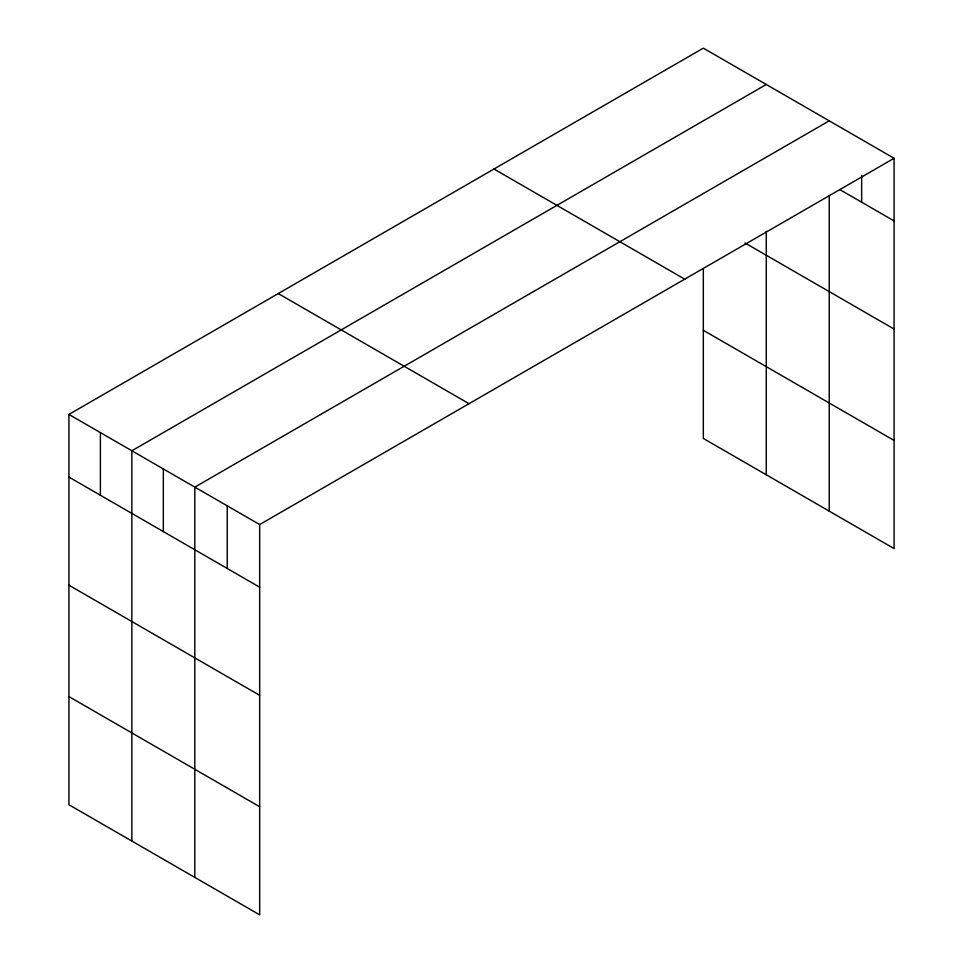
<?xml version="1.0" encoding="UTF-8"?>
<svg xmlns="http://www.w3.org/2000/svg" width="963" height="963" viewBox="0 0 963 963"><rect width="100%" height="100%" fill="white"/><g stroke="black" fill="none" stroke-linecap="round" stroke-linejoin="round"><path stroke-width="1.44" d="M68.915 414.427L259.673 524.558L259.673 914.85L68.915 804.719L68.915 414.427L703.327 48.15L894.085 158.281L894.085 548.573L703.327 438.442L703.327 268.749M766.283 84.491L131.859 450.768L131.859 841.06M829.227 120.844L194.815 487.122L194.815 877.401M259.673 524.558L894.085 158.281M839.604 189.47L894.085 220.924M744.868 242.905L894.085 329.045M493.971 169.019L684.729 279.162M703.327 330.309L894.085 440.452M278.271 293.559L469.029 403.69M68.915 477.07L259.673 587.201M68.915 585.191L259.673 695.322M68.915 696.586L259.673 806.729M861.656 175.35L861.656 202.206M829.227 195.489L829.227 511.124M766.283 231.228L766.283 474.783M227.244 505.84L227.244 568.483M163.337 468.945L163.337 531.576M100.393 432.604L100.393 495.235"/></g></svg>
